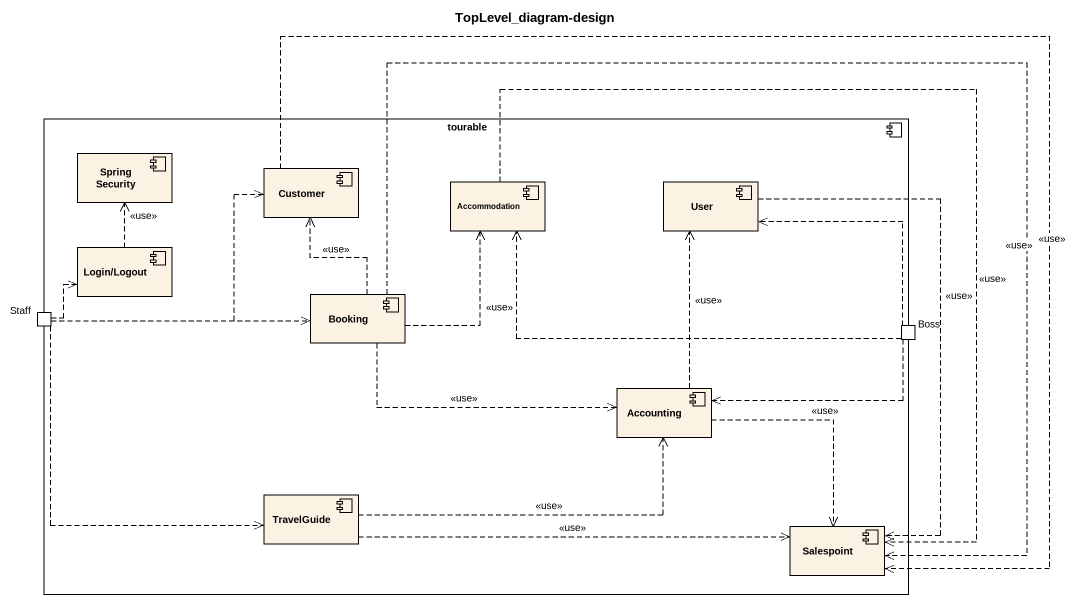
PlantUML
@startuml
title TopLevel_diagram-design
component tourable {
  component "Spring Security" as Spring_Security
  component Customer
  component Accommodation
  component User
  component "Login/Logout" as Login_Logout
  port Staff
  component Booking
  port Boss
  component Accounting
  component TravelGuide
  component Salespoint
}
Customer ..> Salespoint : <<use>>
Accommodation ..> Salespoint : <<use>>
User ..> Salespoint : <<use>>
Login_Logout .up.> Spring_Security : <<use>>
Staff .right.> Customer
Staff .right.> Login_Logout
Staff .right.> Booking
Staff ..> TravelGuide
Booking .up.> Customer : <<use>>
Booking .up.> Accommodation : <<use>>
Booking .right.> Accounting : <<use>>
Booking .right.> Salespoint : <<use>>
Boss .left.> Accommodation
Boss .up.> User
Boss .left.> Accounting
Accounting .up.> User : <<use>>
Accounting ..> Salespoint : <<use>>
TravelGuide .right.> Accounting : <<use>>
TravelGuide .right.> Salespoint : <<use>>
@enduml
